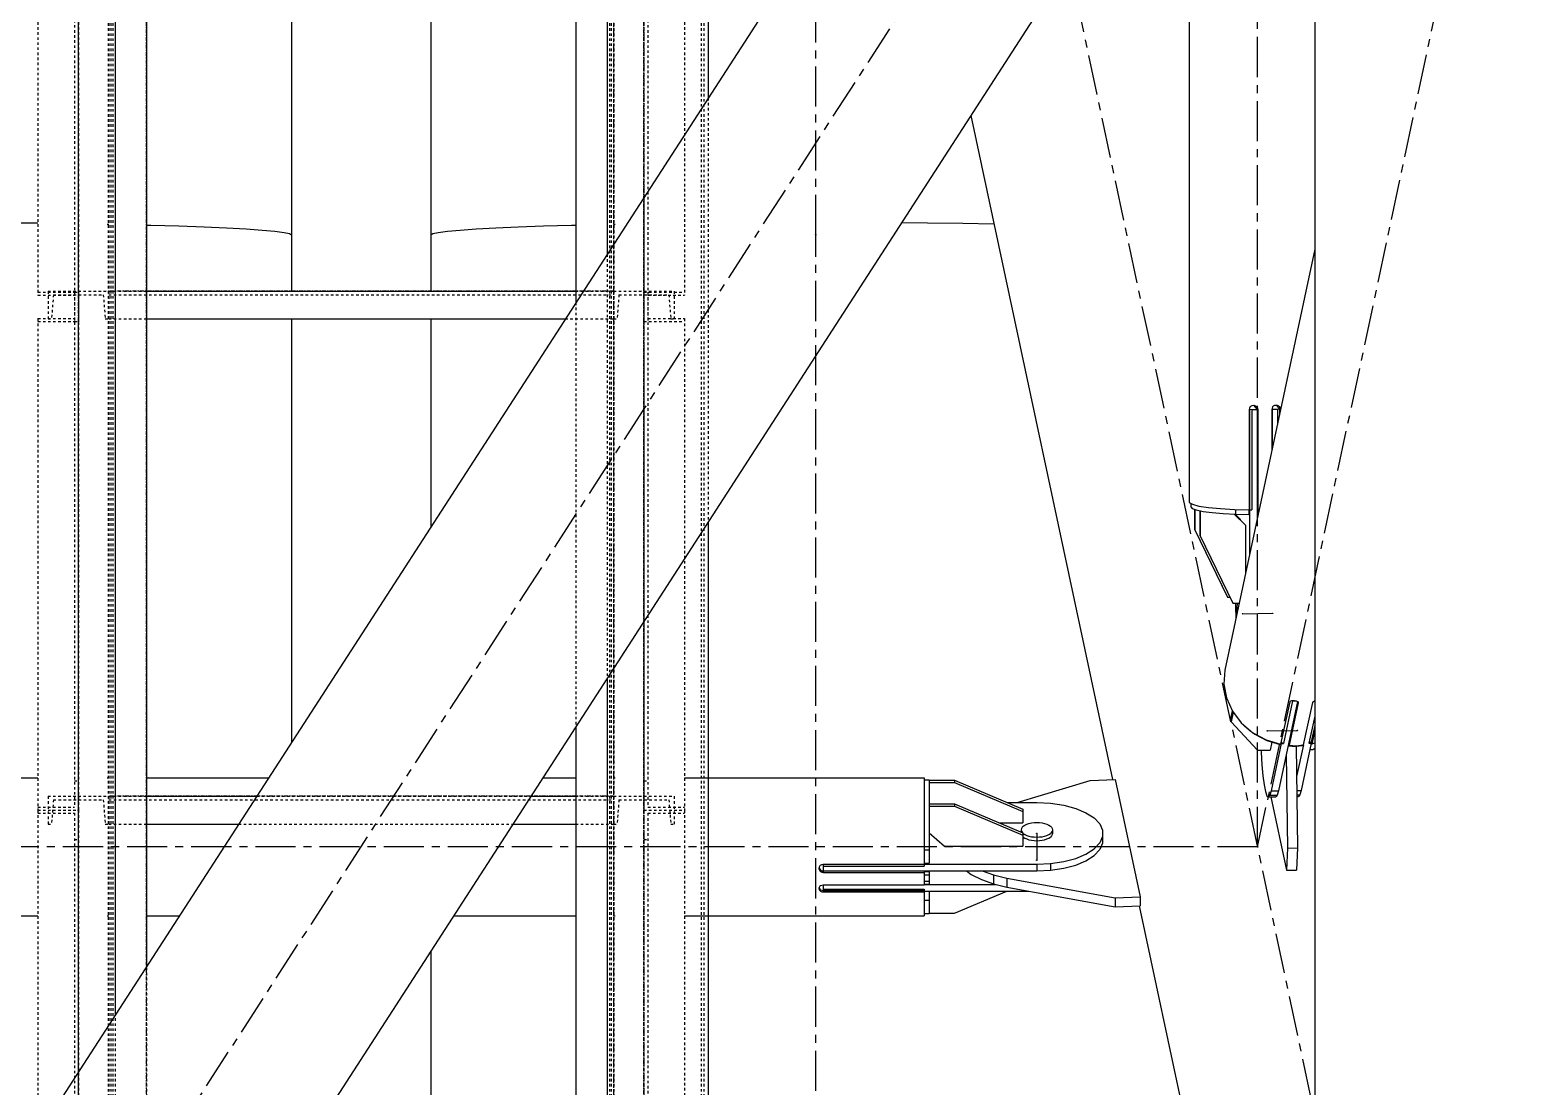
# Model space of a CAD drawing. Header units: millimetres. Extents: x 5143 to 30813, y 232 to 21408.
# Drawn here: x 23099.4 to 23396.4, y 6262.7 to 6472 of the extents above; entities that cross this region are included whole.
import ezdxf

# ---------------------------------------------------------------- set-up
doc = ezdxf.new("R2010")
doc.units = ezdxf.units.MM
doc.header["$LTSCALE"] = 0.25
for name, pattern in [('CENTER', [50.8, 31.75, -6.35, 6.35, -6.35]), ('XKITLINE00', [0]), ('XKITLINE02', [4, 2, -2]), ('XKITLINE03', [6, 3, -1, 1, -1])]:
    doc.linetypes.add(name, pattern=pattern)

msp = doc.modelspace()

# ---------------------------------------------------------------- linework, layer by layer
at = {"color": 8, "linetype": 'CENTER'}
for p, q in [((23255, 6431.43), (23255, 8100.54)), ((23342.5, 6310.27), (23342.5, 7130.27)), ((22900, 5900.27), (23430, 6720.27)), ((23430, 5900.27), (23255, 6720.27)), ((23342.5, 6310.27), (23430, 6720.27)), ((23255, 4763.35), (23255, 6431.43)), ((23339.51, 6356.42), (23345.48, 6356.49)), ((23344.42, 6333.24), (23350.39, 6333.32)), ((23298.78, 6312.93), (23298.78, 6307.62)), ((23342.5, 6310.27), (22987.5, 6310.27))]:
    msp.add_line(p, q, dxfattribs=at)
at = {"color": 1, "linetype": 'XKITLINE03'}
for p, q in [((23109.01, 6234.33), (23109.01, 7919.31)), ((23122.51, 6234.33), (23122.51, 7919.31)), ((23214.99, 7919.31), (23214.99, 6234.33)), ((23220.98, 6234.33), (23220.99, 7919.31)), ((23109.01, 6420.07), (23109.01, 6517.52)), ((23220.99, 6517.52), (23220.99, 6420.07)), ((23214.99, 6420.27), (23115.01, 6420.27)), ((23115.01, 6420.27), (23115.01, 6420.27)), ((23214.99, 6420.27), (23214.99, 6420.27)), ((23109.01, 6317.52), (23109.01, 6414.26)), ((23220.99, 6414.26), (23220.99, 6317.52)), ((23214.99, 6320.27), (23115.01, 6320.27)), ((23115.01, 6320.27), (23115.01, 6320.27)), ((23214.99, 6320.27), (23214.99, 6320.27)), ((23109.01, 6220.07), (23109.01, 6317.52)), ((23220.99, 6317.52), (23220.99, 6220.07))]:
    msp.add_line(p, q, dxfattribs=at)
at = {"color": 3, "linetype": 'XKITLINE02'}
for p, q in [((23114.92, 7919.31), (23114.93, 6234.33)), ((23115.01, 7919.31), (23115.01, 6234.33)), ((23115.46, 7919.31), (23115.46, 6234.33)), ((23115.86, 7919.31), (23115.86, 6234.33)), ((23116.31, 7919.31), (23116.31, 6234.33)), ((23122.51, 7919.31), (23122.51, 6234.33)), ((23214.14, 7919.31), (23214.14, 6234.33)), ((23214.54, 7919.31), (23214.53, 6234.33)), ((23214.99, 7919.31), (23214.99, 6234.33)), ((23215.07, 7919.31), (23215.06, 6234.33)), ((23232.3, 7919.31), (23232.3, 6234.33)), ((23232.84, 7919.31), (23232.83, 6234.33)), ((23101.01, 6517.52), (23101.01, 6419.49)), ((23108.21, 6516.94), (23108.21, 6414.27)), ((23109.01, 6517.52), (23109.01, 6414.27)), ((23220.99, 6517.52), (23220.99, 6414.27)), ((23221.79, 6516.94), (23221.79, 6414.27)), ((23228.99, 6517.52), (23228.99, 6419.49)), ((23233.68, 6458.54), (23233.68, 6374.55)), ((23220.99, 6438.9), (23220.99, 6420.07)), ((23213.68, 6427.6), (23213.68, 6343.61)), ((23101.01, 6420.07), (23109.01, 6420.07)), ((23101.01, 6419.49), (23108.21, 6419.49)), ((23103.01, 6420.27), (23103.01, 6414.77)), ((23103.01, 6420.27), (23115.01, 6420.27)), ((23103.01, 6420.27), (23103.01, 6414.77)), ((23104.07, 6419.57), (23103.69, 6414.77)), ((23104.07, 6419.57), (23103.69, 6414.77)), ((23104.07, 6419.57), (23113.94, 6419.57)), ((23108.21, 6420.09), (23108.21, 6318.11)), ((23108.21, 6420.09), (23109.01, 6420.09)), ((23109.01, 6420.09), (23109.01, 6317.52)), ((23113.94, 6419.57), (23114.33, 6414.77)), ((23113.94, 6419.57), (23114.33, 6414.77)), ((23115.01, 6420.27), (23115.01, 6414.77)), ((23115.01, 6420.27), (23122.51, 6420.27)), ((23115.01, 6420.27), (23115.01, 6414.77)), ((23115.01, 6420.27), (23115.01, 6414.77)), ((23115.01, 6419.57), (23214.99, 6419.57)), ((23207.49, 6420.27), (23214.99, 6420.27)), ((23214.99, 6420.27), (23214.99, 6414.77)), ((23214.99, 6420.27), (23214.99, 6414.77)), ((23214.99, 6420.27), (23226.99, 6420.27)), ((23214.99, 6420.27), (23214.99, 6414.77)), ((23216.05, 6419.57), (23215.67, 6414.77)), ((23216.05, 6419.57), (23215.67, 6414.77)), ((23216.05, 6419.57), (23225.92, 6419.57)), ((23220.99, 6420.09), (23220.99, 6317.52)), ((23220.99, 6420.09), (23221.79, 6420.09)), ((23220.99, 6420.07), (23228.99, 6420.07)), ((23221.79, 6420.09), (23221.79, 6318.11)), ((23221.79, 6419.49), (23228.99, 6419.49)), ((23225.92, 6419.57), (23226.31, 6414.77)), ((23225.92, 6419.57), (23226.31, 6414.77)), ((23226.99, 6420.27), (23226.99, 6414.77)), ((23226.99, 6420.27), (23226.99, 6414.77)), ((23207.49, 6418.01), (23207.49, 6334.02)), ((23101.01, 6414.84), (23101.01, 6317.52)), ((23101.01, 6414.84), (23108.21, 6414.84)), ((23101.01, 6414.26), (23109.01, 6414.26)), ((23103.01, 6414.77), (23103.69, 6414.77)), ((23108.21, 6414.27), (23109.01, 6414.27)), ((23114.33, 6414.77), (23115.01, 6414.77)), ((23115.01, 6414.77), (23122.51, 6414.77)), ((23205.4, 6414.77), (23214.99, 6414.77)), ((23214.99, 6414.77), (23215.67, 6414.77)), ((23220.99, 6414.27), (23221.79, 6414.27)), ((23220.99, 6414.26), (23228.99, 6414.26)), ((23221.79, 6414.84), (23228.99, 6414.84)), ((23226.31, 6414.77), (23226.99, 6414.77)), ((23228.99, 6414.84), (23228.99, 6317.52)), ((23220.99, 6408.53), (23220.99, 6317.52)), ((23108.21, 6323.35), (23109.01, 6323.35)), ((23220.99, 6323.35), (23221.79, 6323.35)), ((23103.01, 6320.27), (23103.01, 6314.77)), ((23103.01, 6320.27), (23115.01, 6320.27)), ((23103.01, 6320.27), (23103.01, 6314.77)), ((23115.01, 6320.27), (23115.01, 6314.77)), ((23115.01, 6320.27), (23122.51, 6320.27)), ((23115.01, 6320.27), (23115.01, 6314.77)), ((23115.01, 6320.27), (23115.01, 6314.77)), ((23144.32, 6320.27), (23198.6, 6320.27)), ((23207.49, 6320.27), (23214.99, 6320.27)), ((23214.99, 6320.27), (23214.99, 6314.77)), ((23214.99, 6320.27), (23214.99, 6314.77)), ((23214.99, 6320.27), (23226.99, 6320.27)), ((23214.99, 6320.27), (23214.99, 6314.77)), ((23226.99, 6320.27), (23226.99, 6314.77)), ((23226.99, 6320.27), (23226.99, 6314.77)), ((23101.01, 6318.11), (23108.21, 6318.11)), ((23101.01, 6317.52), (23101.01, 6219.49)), ((23101.01, 6317.52), (23109.01, 6317.52)), ((23101.01, 6317.52), (23109.01, 6317.52)), ((23104.07, 6319.57), (23103.69, 6314.77)), ((23104.07, 6319.57), (23103.69, 6314.77)), ((23104.07, 6319.57), (23113.94, 6319.57)), ((23109.01, 6317.52), (23109.01, 6214.27)), ((23113.94, 6319.57), (23114.33, 6314.77)), ((23113.94, 6319.57), (23114.33, 6314.77)), ((23115.01, 6319.57), (23214.99, 6319.57)), ((23216.05, 6319.57), (23215.67, 6314.77)), ((23216.05, 6319.57), (23215.67, 6314.77)), ((23216.05, 6319.57), (23225.92, 6319.57)), ((23220.99, 6317.52), (23220.99, 6234.33)), ((23220.99, 6317.52), (23228.99, 6317.52)), ((23220.99, 6317.52), (23228.99, 6317.52)), ((23221.79, 6318.11), (23228.99, 6318.11)), ((23225.92, 6319.57), (23226.31, 6314.77)), ((23225.92, 6319.57), (23226.31, 6314.77)), ((23228.99, 6317.52), (23228.99, 6234.33)), ((23101.01, 6316.94), (23108.21, 6316.94)), ((23103.01, 6314.77), (23103.69, 6314.77)), ((23108.21, 6316.94), (23108.21, 6214.27)), ((23114.33, 6314.77), (23115.01, 6314.77)), ((23115.01, 6314.77), (23122.51, 6314.77)), ((23140.76, 6314.77), (23195.05, 6314.77)), ((23207.49, 6314.77), (23214.99, 6314.77)), ((23214.99, 6314.77), (23215.67, 6314.77)), ((23221.79, 6316.94), (23221.79, 6217.17)), ((23221.79, 6316.94), (23228.99, 6316.94)), ((23226.31, 6314.77), (23226.99, 6314.77)), ((23108.21, 6311.72), (23109.01, 6311.72)), ((23220.99, 6311.72), (23221.79, 6311.72))]:
    msp.add_line(p, q, dxfattribs=at)
at = {"color": 7, "linetype": 'XKITLINE00'}
for p, q in [((23116.31, 6697.45), (23116.31, 6276.94)), ((23122.51, 6697.45), (23122.51, 6286.53)), ((23207.49, 6697.45), (23207.49, 6418.01)), ((23213.68, 6697.45), (23213.68, 6427.6)), ((23233.68, 6697.45), (23233.68, 6458.54)), ((23122.51, 6420.27), (23207.49, 6420.27)), ((23122.51, 6414.77), (23205.4, 6414.77)), ((23233.68, 6374.55), (23233.68, 6234.33)), ((23213.68, 6343.61), (23213.68, 6234.33)), ((23207.49, 6334.02), (23207.49, 6234.33)), ((23122.51, 6320.27), (23144.32, 6320.27)), ((23198.6, 6320.27), (23207.49, 6320.27)), ((23122.51, 6314.77), (23140.76, 6314.77)), ((23195.05, 6314.77), (23207.49, 6314.77))]:
    msp.add_line(p, q, dxfattribs=at)
at = {"color": 8, "linetype": 'XKITLINE00'}
for p, q in [((23283.64, 6535.83), (23007.88, 6109.19)), ((23328.92, 6519.86), (23328.92, 6378.42)), ((23151.2, 6514.77), (23151.2, 6431.43)), ((23178.8, 6514.77), (23178.8, 6431.43)), ((23322.11, 6511.36), (23046.35, 6084.72)), ((23353.8, 6508.24), (23353.8, 5936.52)), ((23285.69, 6455.02), (23313.74, 6323.6)), ((23097.12, 6433.81), (23101.01, 6433.77)), ((23114.72, 6433.55), (23115.01, 6433.54)), ((23122.51, 6433.37), (23123.34, 6433.35)), ((23123.34, 6433.35), (23128.88, 6433.19)), ((23128.88, 6433.19), (23133.9, 6433.01)), ((23128.88, 6433.19), (23133.9, 6433.01)), ((23133.9, 6433.01), (23138.35, 6432.81)), ((23133.9, 6433.01), (23138.35, 6432.81)), ((23191.64, 6432.81), (23196.09, 6433.01)), ((23191.64, 6432.81), (23196.09, 6433.01)), ((23196.09, 6433.01), (23201.11, 6433.19)), ((23196.09, 6433.01), (23201.11, 6433.19)), ((23201.11, 6433.19), (23206.65, 6433.35)), ((23206.65, 6433.35), (23207.49, 6433.37)), ((23214.99, 6433.54), (23215.27, 6433.55)), ((23272.01, 6433.85), (23277.12, 6433.81)), ((23277.12, 6433.81), (23284.16, 6433.73)), ((23284.16, 6433.73), (23290.25, 6433.63)), ((23138.35, 6432.81), (23142.2, 6432.6)), ((23138.35, 6432.81), (23142.2, 6432.6)), ((23142.2, 6432.6), (23145.39, 6432.38)), ((23142.2, 6432.6), (23145.39, 6432.38)), ((23145.39, 6432.38), (23147.91, 6432.15)), ((23145.39, 6432.38), (23147.91, 6432.15)), ((23147.91, 6432.15), (23149.73, 6431.91)), ((23147.91, 6432.15), (23149.73, 6431.91)), ((23149.73, 6431.91), (23150.83, 6431.67)), ((23149.73, 6431.91), (23150.83, 6431.67)), ((23150.83, 6431.67), (23151.2, 6431.43)), ((23150.83, 6431.67), (23151.2, 6431.43)), ((23151.2, 6431.43), (23151.2, 6420.27)), ((23178.8, 6431.43), (23179.16, 6431.67)), ((23178.8, 6431.43), (23179.16, 6431.67)), ((23178.8, 6431.43), (23178.8, 6420.27)), ((23179.16, 6431.67), (23180.26, 6431.91)), ((23179.16, 6431.67), (23180.26, 6431.91)), ((23180.26, 6431.91), (23182.08, 6432.15)), ((23180.26, 6431.91), (23182.08, 6432.15)), ((23182.08, 6432.15), (23184.6, 6432.38)), ((23182.08, 6432.15), (23184.6, 6432.38)), ((23184.6, 6432.38), (23187.79, 6432.6)), ((23184.6, 6432.38), (23187.79, 6432.6)), ((23187.79, 6432.6), (23191.64, 6432.81)), ((23187.79, 6432.6), (23191.64, 6432.81)), ((23353.8, 6428.61), (23336, 6345.24)), ((23151.2, 6414.77), (23151.2, 6330.92)), ((23178.8, 6414.77), (23178.8, 6373.62)), ((23340.98, 6397.32), (23340.88, 6397.09)), ((23340.98, 6397.32), (23341.17, 6397.51)), ((23341.17, 6397.51), (23341.41, 6397.63)), ((23341.41, 6397.63), (23341.67, 6397.67)), ((23341.67, 6397.67), (23341.93, 6397.63)), ((23341.68, 6397.67), (23342.38, 6396.87)), ((23341.93, 6397.63), (23342.17, 6397.51)), ((23342.17, 6397.51), (23342.36, 6397.32)), ((23342.31, 6397.38), (23342.42, 6397.16)), ((23342.36, 6397.32), (23342.48, 6397.09)), ((23345.47, 6397.36), (23345.35, 6397.12)), ((23345.65, 6397.55), (23345.47, 6397.36)), ((23345.65, 6397.55), (23345.89, 6397.68)), ((23345.89, 6397.68), (23346.15, 6397.73)), ((23346.15, 6397.73), (23346.4, 6397.69)), ((23346.15, 6397.73), (23346.83, 6396.96)), ((23346.4, 6397.69), (23346.64, 6397.58)), ((23346.64, 6397.58), (23346.82, 6397.4)), ((23346.77, 6397.45), (23346.87, 6397.24)), ((23346.82, 6397.4), (23346.92, 6397.17)), ((23340.88, 6397.09), (23340.81, 6396.83)), ((23340.81, 6396.83), (23340.81, 6376.97)), ((23340.84, 6396.92), (23340.87, 6396.88)), ((23340.87, 6396.88), (23340.87, 6377.03)), ((23340.87, 6396.88), (23341.34, 6396.86)), ((23341.34, 6396.86), (23342.38, 6396.87)), ((23341.34, 6396.86), (23341.34, 6377)), ((23342.38, 6396.87), (23342.38, 6375.14)), ((23342.42, 6397.16), (23342.48, 6397.09)), ((23342.42, 6397.16), (23342.46, 6396.9)), ((23342.46, 6396.9), (23342.53, 6396.83)), ((23342.46, 6396.9), (23342.46, 6377.04)), ((23342.48, 6397.09), (23342.53, 6396.83)), ((23342.53, 6396.83), (23342.53, 6376.97)), ((23345.35, 6397.12), (23345.31, 6396.86)), ((23345.31, 6396.86), (23345.31, 6388.85)), ((23345.33, 6396.96), (23345.37, 6396.91)), ((23345.37, 6396.91), (23346.41, 6396.92)), ((23345.37, 6396.91), (23345.37, 6389.12)), ((23346.41, 6396.92), (23346.83, 6396.96)), ((23346.41, 6396.92), (23346.41, 6394)), ((23346.83, 6396.96), (23346.83, 6395.98)), ((23346.87, 6397.24), (23346.91, 6396.98)), ((23346.91, 6396.98), (23346.98, 6396.91)), ((23346.91, 6396.98), (23346.91, 6396.36)), ((23346.92, 6397.17), (23346.98, 6396.91)), ((23346.98, 6396.91), (23346.98, 6396.67)), ((23342.38, 6380.15), (23342.46, 6380.15)), ((23328.92, 6378.42), (23329.58, 6378.07)), ((23329.25, 6378.25), (23329.25, 6377.6)), ((23329.25, 6377.6), (23329.53, 6377.27)), ((23329.53, 6377.27), (23330.36, 6376.96)), ((23329.58, 6378.07), (23330.89, 6377.73)), ((23329.98, 6377.11), (23329.98, 6373.14)), ((23330.09, 6377.07), (23330.09, 6373.02)), ((23330.36, 6376.96), (23331.14, 6376.8)), ((23330.89, 6377.73), (23332.78, 6377.45)), ((23331.04, 6376.82), (23331.04, 6371.95)), ((23331.14, 6376.8), (23331.14, 6371.83)), ((23331.14, 6376.8), (23331.16, 6376.8)), ((23331.14, 6376.8), (23331.14, 6376.8)), ((23331.16, 6376.8), (23331.7, 6376.68)), ((23331.7, 6376.68), (23333.5, 6376.44)), ((23332.78, 6377.45), (23335.16, 6377.22)), ((23335.16, 6377.22), (23337.9, 6377.06)), ((23337.9, 6377.06), (23340.81, 6376.97)), ((23338.13, 6377.05), (23338.13, 6376.1)), ((23340.77, 6376.98), (23340.77, 6376.03)), ((23340.87, 6377.03), (23341.34, 6377)), ((23340.87, 6377.03), (23340.89, 6377)), ((23340.89, 6377), (23341.34, 6377)), ((23340.89, 6377), (23340.89, 6368.15)), ((23342.38, 6377.13), (23342.49, 6377.01)), ((23342.46, 6377.04), (23342.53, 6376.97)), ((23342.49, 6377.01), (23342.49, 6376.02)), ((23342.53, 6376.97), (23342.78, 6376.97)), ((23333.5, 6376.44), (23335.67, 6376.24)), ((23335.67, 6376.24), (23338.13, 6376.1)), ((23337.87, 6376.12), (23340.09, 6373.93)), ((23337.89, 6376.12), (23339.99, 6374.05)), ((23338.04, 6376.11), (23339.04, 6375.12)), ((23338.05, 6376.11), (23338.93, 6375.24)), ((23338.13, 6376.1), (23338.13, 6376.03)), ((23338.13, 6376.1), (23340.77, 6376.03)), ((23339.04, 6375.12), (23339.04, 6374.99)), ((23340.09, 6373.93), (23340.09, 6364.4)), ((23342.38, 6376.14), (23342.49, 6376.02)), ((23342.49, 6376.02), (23342.57, 6376.02)), ((23329.98, 6373.14), (23330.09, 6373.02)), ((23329.98, 6373.14), (23336.45, 6359.82)), ((23330.09, 6373.02), (23336.55, 6359.7)), ((23331.04, 6371.95), (23331.14, 6371.83)), ((23331.04, 6371.95), (23337.5, 6358.63)), ((23331.14, 6371.83), (23337.61, 6358.51)), ((23336.45, 6359.82), (23336.55, 6359.7)), ((23336.55, 6359.7), (23336.98, 6359.71)), ((23337.5, 6358.63), (23337.61, 6358.51)), ((23337.61, 6358.51), (23338.84, 6358.53)), ((23338.13, 6358.52), (23338.13, 6357.98)), ((23338.13, 6357.98), (23338.16, 6355.35)), ((23338.41, 6357.81), (23338.39, 6357.31)), ((23338.39, 6357.31), (23338.39, 6356.78)), ((23338.39, 6356.78), (23338.39, 6356.44)), ((23338.43, 6358.27), (23338.41, 6357.81)), ((23338.45, 6358.52), (23338.43, 6358.27)), ((23336, 6345.24), (23335.83, 6342.48)), ((23335.83, 6342.48), (23336.34, 6339.73)), ((23336.34, 6339.73), (23337.5, 6337.12)), ((23350.41, 6339.04), (23346.64, 6321.37)), ((23348.85, 6338.97), (23347.06, 6330.56)), ((23349.39, 6339.14), (23347.6, 6330.73)), ((23350.45, 6339.01), (23348.73, 6330.94)), ((23350.55, 6338.8), (23348.76, 6330.39)), ((23348.94, 6339.06), (23348.85, 6338.97)), ((23348.94, 6339.06), (23349.06, 6339.15)), ((23349.06, 6339.15), (23349.27, 6339.21)), ((23349.26, 6339.21), (23349.39, 6339.14)), ((23349.27, 6339.21), (23349.51, 6339.24)), ((23349.39, 6339.14), (23350.17, 6339.15)), ((23349.51, 6339.24), (23349.78, 6339.23)), ((23349.78, 6339.23), (23350.04, 6339.19)), ((23350.04, 6339.19), (23350.27, 6339.12)), ((23350.27, 6339.12), (23350.44, 6339.02)), ((23350.44, 6339.02), (23350.54, 6338.91)), ((23350.54, 6338.91), (23350.55, 6338.8)), ((23353.34, 6338.84), (23351.54, 6330.43)), ((23353.4, 6338.95), (23353.34, 6338.84)), ((23353.4, 6338.95), (23353.54, 6339.06)), ((23353.54, 6339.06), (23353.75, 6339.16)), ((23353.75, 6339.16), (23353.8, 6339.18)), ((23337.46, 6337.21), (23337.18, 6335.9)), ((23337.18, 6335.9), (23337.24, 6334.99)), ((23337.65, 6336.93), (23337.24, 6334.99)), ((23337.24, 6334.99), (23342.49, 6329.4)), ((23337.5, 6337.12), (23339.26, 6334.8)), ((23353.8, 6336.1), (23352.66, 6330.8)), ((23339.26, 6334.8), (23341.53, 6332.86)), ((23339.64, 6334.47), (23339.88, 6334.19)), ((23339.88, 6334.19), (23341.25, 6333.1)), ((23341.53, 6332.86), (23344.2, 6331.42)), ((23341.6, 6332.83), (23341.96, 6332.54)), ((23341.96, 6332.54), (23344.35, 6331.29)), ((23353.8, 6334.3), (23353.1, 6331.04)), ((23353.8, 6334.05), (23353.19, 6331.21)), ((23353.8, 6333.31), (23353.22, 6330.64)), ((23342.49, 6329.4), (23344.98, 6329.43)), ((23343.16, 6329.4), (23343.18, 6329.01)), ((23343.18, 6329.01), (23343.33, 6326.52)), ((23344.2, 6331.42), (23347.06, 6330.56)), ((23344.37, 6331.37), (23344.35, 6331.29)), ((23344.35, 6331.29), (23346.95, 6330.51)), ((23345.31, 6331), (23344.98, 6329.43)), ((23347.15, 6330.73), (23345.15, 6321.36)), ((23346.96, 6330.59), (23346.95, 6330.51)), ((23347.14, 6330.96), (23347.6, 6330.73)), ((23347.14, 6330.92), (23347.15, 6330.73)), ((23347.15, 6330.73), (23347.6, 6330.73)), ((23348.63, 6330.69), (23348.65, 6330.26)), ((23348.74, 6330.68), (23348.65, 6330.26)), ((23348.65, 6330.26), (23349.35, 6330.22)), ((23348.72, 6331.11), (23348.74, 6330.68)), ((23348.73, 6330.94), (23348.76, 6330.39)), ((23348.76, 6330.39), (23350.16, 6330.27)), ((23349.38, 6330.34), (23349.35, 6330.22)), ((23349.35, 6330.22), (23350.05, 6330.21)), ((23350.05, 6330.21), (23350.75, 6330.24)), ((23350.14, 6330.21), (23350.38, 6310.05)), ((23350.16, 6330.27), (23351.54, 6330.43)), ((23351.55, 6330.43), (23350.21, 6324.18)), ((23350.77, 6330.34), (23350.75, 6330.24)), ((23350.75, 6330.24), (23351.44, 6330.3)), ((23353.11, 6330.8), (23351.11, 6321.43)), ((23351.46, 6330.42), (23351.44, 6330.3)), ((23352.66, 6330.8), (23353.1, 6331.04)), ((23352.66, 6330.8), (23353.11, 6330.8)), ((23352.84, 6329.53), (23353.43, 6329.54)), ((23353.1, 6331.04), (23353.11, 6330.8)), ((23353.1, 6330.75), (23353.11, 6330.58)), ((23353.2, 6331), (23353.11, 6330.58)), ((23353.11, 6330.58), (23353.8, 6330.82)), ((23353.18, 6331.4), (23353.2, 6331)), ((23353.19, 6331.21), (23353.22, 6330.64)), ((23353.22, 6330.64), (23353.8, 6330.83)), ((23353.43, 6329.54), (23353.8, 6329.81)), ((23343.33, 6326.52), (23343.53, 6324.33)), ((23348.17, 6328.56), (23348.39, 6310.02)), ((23053.51, 6323.92), (23101.01, 6323.92)), ((23114.72, 6323.92), (23115.01, 6323.92)), ((23122.51, 6323.92), (23146.67, 6323.92)), ((23200.95, 6323.92), (23207.49, 6323.92)), ((23214.99, 6323.92), (23215.27, 6323.92)), ((23228.99, 6323.92), (23276.48, 6323.92)), ((23276.48, 6323.92), (23276.48, 6306.81)), ((23276.48, 6323.52), (23277.48, 6323.52)), ((23277.48, 6323.52), (23277.48, 6323.45)), ((23277.48, 6323.45), (23282.48, 6323.45)), ((23277.48, 6323.45), (23277.48, 6323.43)), ((23277.48, 6323.43), (23277.48, 6318.33)), ((23282.48, 6323.45), (23295.98, 6317.71)), ((23282.48, 6323.45), (23282.48, 6322.99)), ((23294.89, 6319.05), (23309.33, 6323.39)), ((23309.33, 6323.39), (23314.31, 6323.62)), ((23314.31, 6323.62), (23319.27, 6300.37)), ((23343.53, 6324.33), (23343.77, 6322.53)), ((23277.48, 6322.99), (23282.48, 6322.99)), ((23282.48, 6322.99), (23295.98, 6317.24)), ((23343.77, 6322.53), (23344.03, 6321.2)), ((23344.03, 6321.2), (23344.32, 6320.39)), ((23344.32, 6320.39), (23344.61, 6320.14)), ((23344.89, 6320.47), (23344.61, 6320.14)), ((23344.61, 6320.14), (23346.1, 6320.16)), ((23345.15, 6321.36), (23344.89, 6320.47)), ((23344.89, 6320.47), (23346.38, 6320.49)), ((23345.12, 6320.15), (23348.2, 6305.61)), ((23345.15, 6321.36), (23346.64, 6321.37)), ((23346.38, 6320.49), (23346.1, 6320.16)), ((23346.64, 6321.37), (23346.38, 6320.49)), ((23350.25, 6321.42), (23351.11, 6321.43)), ((23350.26, 6320.54), (23350.85, 6320.55)), ((23350.26, 6320.22), (23350.57, 6320.22)), ((23350.85, 6320.55), (23350.57, 6320.22)), ((23351.11, 6321.43), (23350.85, 6320.55)), ((23277.48, 6318.78), (23282.48, 6318.78)), ((23277.48, 6318.33), (23277.48, 6318.31)), ((23277.48, 6318.31), (23282.48, 6318.31)), ((23277.48, 6318.31), (23277.48, 6318.3)), ((23277.48, 6318.3), (23277.48, 6312.39)), ((23282.48, 6318.78), (23295.98, 6313.03)), ((23282.48, 6318.78), (23282.48, 6318.31)), ((23282.48, 6318.31), (23295.98, 6312.57)), ((23292.83, 6319.05), (23298.78, 6319.05)), ((23295.98, 6317.71), (23295.98, 6315.03)), ((23298.78, 6319.05), (23301.5, 6318.92)), ((23301.5, 6318.92), (23304.11, 6318.52)), ((23304.11, 6318.52), (23306.48, 6317.88)), ((23306.48, 6317.88), (23308.51, 6317.02)), ((23291.29, 6315.03), (23295.98, 6315.03)), ((23296.09, 6314.36), (23295.87, 6314.13)), ((23296.09, 6314.36), (23296.4, 6314.57)), ((23296.4, 6314.57), (23296.79, 6314.74)), ((23296.79, 6314.74), (23297.23, 6314.89)), ((23297.23, 6314.89), (23297.72, 6315)), ((23297.72, 6315), (23298.24, 6315.06)), ((23298.24, 6315.06), (23298.78, 6315.08)), ((23298.78, 6315.08), (23299.32, 6315.06)), ((23299.32, 6315.06), (23299.84, 6315)), ((23299.84, 6315), (23300.33, 6314.89)), ((23300.33, 6314.89), (23300.77, 6314.74)), ((23300.77, 6314.74), (23301.15, 6314.57)), ((23301.15, 6314.57), (23301.46, 6314.36)), ((23301.46, 6314.36), (23301.69, 6314.13)), ((23308.51, 6317.02), (23310.12, 6315.99)), ((23310.12, 6315.99), (23311.24, 6314.82)), ((23311.24, 6314.82), (23311.81, 6313.57)), ((23277.48, 6313.01), (23280.48, 6310.36)), ((23277.48, 6312.39), (23277.48, 6307)), ((23295.73, 6313.89), (23295.68, 6313.63)), ((23295.68, 6313.63), (23295.68, 6313.16)), ((23295.68, 6313.63), (23295.73, 6313.38)), ((23295.87, 6314.13), (23295.73, 6313.89)), ((23295.73, 6313.38), (23295.87, 6313.14)), ((23295.87, 6313.14), (23295.96, 6313.04)), ((23295.98, 6313.03), (23296.09, 6312.91)), ((23295.98, 6313.03), (23295.98, 6310.36)), ((23295.98, 6312.32), (23296.09, 6312.2)), ((23296.09, 6312.91), (23296.4, 6312.7)), ((23296.09, 6312.2), (23296.4, 6312)), ((23296.4, 6312.7), (23296.79, 6312.52)), ((23296.4, 6312), (23296.79, 6311.82)), ((23296.79, 6312.52), (23297.23, 6312.38)), ((23296.79, 6311.82), (23297.23, 6311.67)), ((23297.23, 6312.38), (23297.72, 6312.27)), ((23297.23, 6311.67), (23297.72, 6311.57)), ((23297.72, 6312.27), (23298.24, 6312.21)), ((23297.72, 6311.57), (23298.24, 6311.5)), ((23298.24, 6312.21), (23298.78, 6312.19)), ((23298.24, 6311.5), (23298.78, 6311.48)), ((23298.78, 6312.19), (23299.32, 6312.21)), ((23298.78, 6312.19), (23298.78, 6311.48)), ((23298.78, 6311.48), (23299.32, 6311.5)), ((23299.32, 6312.21), (23299.84, 6312.27)), ((23299.32, 6311.5), (23299.84, 6311.57)), ((23299.84, 6312.27), (23300.33, 6312.38)), ((23299.84, 6311.57), (23300.33, 6311.67)), ((23300.33, 6312.38), (23300.77, 6312.52)), ((23300.33, 6311.67), (23300.77, 6311.82)), ((23300.77, 6312.52), (23301.15, 6312.7)), ((23300.77, 6311.82), (23301.15, 6312)), ((23301.15, 6312.7), (23301.46, 6312.91)), ((23301.15, 6312), (23301.46, 6312.2)), ((23301.69, 6313.14), (23301.46, 6312.91)), ((23301.69, 6312.43), (23301.46, 6312.2)), ((23301.69, 6314.13), (23301.83, 6313.89)), ((23301.83, 6313.38), (23301.69, 6313.14)), ((23301.83, 6312.68), (23301.69, 6312.43)), ((23301.83, 6313.89), (23301.88, 6313.63)), ((23301.88, 6313.63), (23301.83, 6313.38)), ((23301.88, 6312.93), (23301.83, 6312.68)), ((23301.88, 6313.63), (23301.88, 6312.93)), ((23311.81, 6312.29), (23311.24, 6311.03)), ((23311.81, 6313.57), (23311.81, 6310.96)), ((23276.48, 6309.68), (23277.48, 6309.68)), ((23280.48, 6310.36), (23295.98, 6310.36)), ((23306.48, 6307.97), (23308.51, 6308.83)), ((23308.51, 6308.83), (23310.12, 6309.87)), ((23308.51, 6307.5), (23310.12, 6308.54)), ((23311.24, 6311.03), (23310.12, 6309.87)), ((23311.24, 6309.71), (23310.12, 6308.54)), ((23311.81, 6310.96), (23311.24, 6309.71)), ((23348.39, 6310.02), (23348.2, 6305.61)), ((23348.39, 6310.02), (23350.38, 6310.05)), ((23350.38, 6310.05), (23350.19, 6305.64)), ((23255.67, 6306.25), (23255.63, 6306)), ((23255.63, 6306), (23255.67, 6305.76)), ((23255.65, 6306.14), (23255.67, 6306.04)), ((23255.79, 6306.47), (23255.67, 6306.25)), ((23255.67, 6306.04), (23255.79, 6305.82)), ((23255.67, 6305.76), (23255.79, 6305.53)), ((23255.79, 6306.47), (23255.98, 6306.65)), ((23255.79, 6305.82), (23255.98, 6305.64)), ((23255.79, 6305.53), (23255.98, 6305.36)), ((23255.98, 6306.65), (23256.22, 6306.74)), ((23255.98, 6305.64), (23256.22, 6305.53)), ((23255.98, 6305.36), (23256.22, 6305.25)), ((23256.22, 6306.74), (23256.48, 6306.81)), ((23256.22, 6305.53), (23256.22, 6305.25)), ((23256.22, 6305.53), (23256.48, 6305.49)), ((23256.22, 6305.25), (23256.48, 6305.21)), ((23256.48, 6306.81), (23276.48, 6306.81)), ((23256.48, 6306.81), (23256.48, 6305.48)), ((23256.48, 6306.4), (23276.48, 6306.4)), ((23256.48, 6305.48), (23256.48, 6305.21)), ((23256.48, 6305.48), (23298.78, 6305.48)), ((23276.48, 6307), (23277.48, 6307)), ((23276.48, 6306.8), (23298.78, 6306.8)), ((23276.48, 6306.8), (23276.48, 6306.4)), ((23276.48, 6305.48), (23276.48, 6302.73)), ((23276.48, 6305.48), (23276.48, 6305.35)), ((23276.48, 6305.35), (23277.48, 6305.35)), ((23277.48, 6305.48), (23277.48, 6304.08)), ((23284.87, 6305.48), (23285.79, 6304.79)), ((23287.94, 6305.48), (23290.18, 6304.69)), ((23298.78, 6306.8), (23301.5, 6306.94)), ((23298.78, 6306.8), (23298.78, 6305.48)), ((23298.78, 6305.48), (23301.5, 6305.61)), ((23301.5, 6306.94), (23304.11, 6307.33)), ((23301.5, 6306.94), (23301.5, 6305.61)), ((23301.5, 6305.61), (23304.11, 6306.01)), ((23304.11, 6307.33), (23306.48, 6307.97)), ((23304.11, 6306.01), (23306.48, 6306.65)), ((23306.48, 6306.65), (23308.51, 6307.5)), ((23348.2, 6305.61), (23350.19, 6305.64)), ((23255.79, 6302.44), (23255.67, 6302.24)), ((23255.79, 6302.44), (23255.98, 6302.6)), ((23255.98, 6302.6), (23256.22, 6302.7)), ((23256.22, 6302.7), (23256.48, 6302.73)), ((23256.48, 6305.21), (23276.48, 6305.21)), ((23256.48, 6302.73), (23276.48, 6302.73)), ((23256.48, 6302.73), (23256.48, 6301.62)), ((23276.48, 6304.71), (23277.48, 6304.71)), ((23276.48, 6303.47), (23277.48, 6303.47)), ((23276.48, 6302.88), (23277.48, 6302.88)), ((23276.48, 6302.83), (23290.58, 6302.83)), ((23277.48, 6304.08), (23277.48, 6302.88)), ((23285.79, 6304.79), (23287.8, 6303.76)), ((23287.8, 6303.76), (23290.18, 6302.92)), ((23290.18, 6304.69), (23292.84, 6304.06)), ((23290.18, 6304.69), (23290.18, 6302.92)), ((23290.18, 6302.92), (23292.84, 6302.3)), ((23292.84, 6304.06), (23314.3, 6300.14)), ((23292.84, 6304.06), (23292.84, 6302.3)), ((23292.84, 6302.3), (23314.3, 6298.37)), ((23255.67, 6302.24), (23255.63, 6302.02)), ((23255.63, 6302.02), (23255.67, 6301.81)), ((23255.66, 6302.16), (23255.67, 6302.09)), ((23255.67, 6302.09), (23255.79, 6301.89)), ((23255.67, 6301.81), (23255.79, 6301.61)), ((23255.79, 6301.89), (23255.95, 6301.76)), ((23255.79, 6301.61), (23255.96, 6301.47)), ((23255.95, 6301.76), (23255.98, 6301.74)), ((23255.98, 6301.74), (23256.22, 6301.65)), ((23255.98, 6301.45), (23256.22, 6301.37)), ((23256.22, 6301.65), (23256.46, 6301.62)), ((23256.22, 6301.37), (23256.48, 6301.32)), ((23256.48, 6301.9), (23276.48, 6301.9)), ((23256.48, 6301.62), (23256.48, 6301.32)), ((23256.48, 6301.62), (23276.48, 6301.62)), ((23256.48, 6301.32), (23276.48, 6301.32)), ((23276.48, 6301.9), (23276.48, 6301.5)), ((23276.48, 6301.5), (23276.48, 6301.32)), ((23276.48, 6301.5), (23297.19, 6301.5)), ((23276.48, 6301.32), (23276.48, 6296.63)), ((23276.48, 6299.67), (23277.48, 6299.67)), ((23277.48, 6301.5), (23277.48, 6298.27)), ((23282.48, 6297.1), (23292.83, 6301.5)), ((23314.3, 6300.14), (23319.27, 6300.37)), ((23314.3, 6300.14), (23314.3, 6298.37)), ((23319.27, 6300.37), (23319.27, 6298.6)), ((23053.51, 6296.63), (23101.01, 6296.63)), ((23114.72, 6296.63), (23115.01, 6296.63)), ((23122.51, 6296.63), (23129.04, 6296.63)), ((23183.32, 6296.63), (23207.49, 6296.63)), ((23214.99, 6296.63), (23215.27, 6296.63)), ((23228.99, 6296.63), (23276.48, 6296.63)), ((23276.48, 6297.03), (23277.48, 6297.03)), ((23277.48, 6298.27), (23277.48, 6297.03)), ((23277.48, 6297.1), (23282.48, 6297.1)), ((23314.3, 6298.37), (23319.27, 6298.6)), ((23319.07, 6298.59), (23353.8, 6135.9)), ((23178.8, 6289.63), (23178.8, 6248.48))]:
    msp.add_line(p, q, dxfattribs=at)
for centre in [(23255, 6431.43), (23255, 6431.43), (23339.51, 6356.42), (23345.48, 6356.49), (23344.42, 6333.24), (23350.39, 6333.32), (23298.78, 6312.93), (23342.5, 6310.27), (23342.5, 6310.27), (23342.5, 6310.27), (23298.78, 6307.62)]:
    msp.add_circle(centre, 0.05, dxfattribs=at)
at = {"color": 1, "linetype": 'XKITLINE00'}
for centre in [(23109.01, 6420.07), (23115.01, 6420.27), (23115.01, 6420.27), (23214.99, 6420.27), (23214.99, 6420.27), (23220.99, 6420.07), (23109.01, 6414.26), (23220.99, 6414.26), (23115.01, 6320.27), (23115.01, 6320.27), (23214.99, 6320.27), (23214.99, 6320.27), (23109.01, 6317.52), (23109.01, 6317.52), (23220.99, 6317.52), (23220.99, 6317.52)]:
    msp.add_circle(centre, 0.05, dxfattribs=at)

doc.saveas('drawing.dxf')
